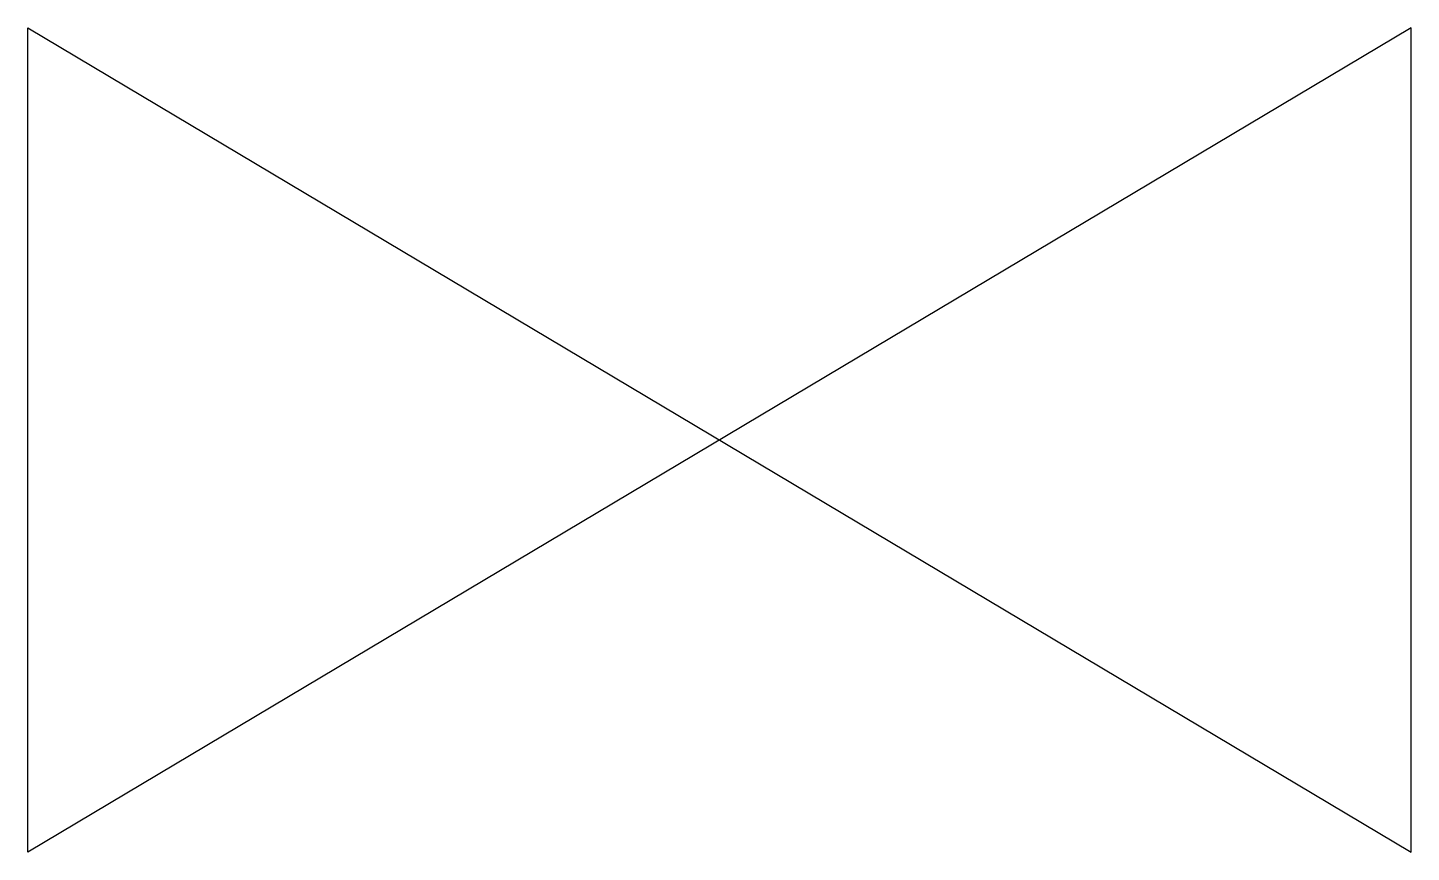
# Model space of a CAD drawing. Extents: x -2.3 to 2.3, y -1.37 to 1.37.
import ezdxf

# ---------------------------------------------------------------- set-up
doc = ezdxf.new("R2010")
doc.units = 0
doc.header["$LTSCALE"] = 0.2

msp = doc.modelspace()

# ---------------------------------------------------------------- linework, layer by layer
for p, q in [((2.3039, 1.3732), (-2.3039, -1.3732)), ((-2.3039, 1.3732), (2.3039, -1.3732)), ((2.3039, -1.3732), (2.3039, 1.3732))]:
    msp.add_line(p, q)
at = {"ltscale": 0.1}
msp.add_line((-2.3039, -1.3732), (-2.3039, 1.3732), dxfattribs=at)

doc.saveas('drawing.dxf')
